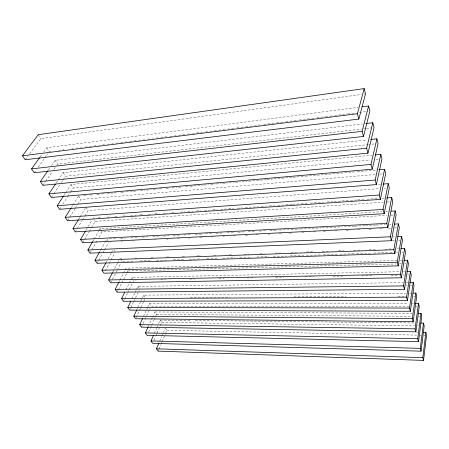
<?xml version="1.0" encoding="UTF-8"?>
<svg xmlns="http://www.w3.org/2000/svg" width="449" height="449" viewBox="0 0 449 449"><rect width="100%" height="100%" fill="white"/><g stroke="black" fill="none" stroke-linecap="round" stroke-linejoin="round"><path stroke-width="0.34" stroke-dasharray="2.25 1.68" d="M158.076 351.112L158.609 349.855M158.879 349.221L160.753 344.815M161.023 344.181L161.825 342.295M162.095 341.661L165.311 334.101M165.58 333.472L166.921 330.324L165.384 327.989M159.709 341.229L161.601 336.817M161.87 336.183L165.114 328.617M154.046 340.168L155.696 336.374M155.971 335.745L156.802 333.848M157.077 333.214L160.102 326.26M160.377 325.632L161.758 322.472L160.181 320.075L157.958 325.138M154.349 333.36L156.572 328.303M156.853 327.669L157.683 325.772M148.54 332.176L150.235 328.371M150.522 327.736L151.369 325.834M151.65 325.199L153.917 320.126M154.198 319.492L156.46 314.423L154.849 311.965L152.851 316.41M148.288 326.563L151.139 320.216M151.425 319.581L152.565 317.045M141.441 327.158L144.64 320.159M144.926 319.525L150.162 308.076M143.517 316.382L147.328 308.109M147.62 307.47L149.377 303.653L408.422 303.429M136.182 317.51L140.537 308.227M140.823 307.61L143.433 302.037M143.725 301.419L144.887 298.944M137.04 309.372L137.624 308.132M137.916 307.514L140.548 301.941M140.846 301.318L143.77 295.128L405.683 293.186M129.913 309.501L130.507 308.261M130.805 307.638L133.493 302.054M133.791 301.436L139.156 290.267M131.995 298.798L134.706 293.208M135.003 292.585L136.21 290.105M136.507 289.482L138.011 286.378L402.854 282.629M123.464 301.262L124.384 299.399M124.687 298.776L127.449 293.175M127.757 292.557L128.986 290.065M129.29 289.442L133.892 280.114L136.277 280.069M125.916 289.846L129.009 283.622M129.323 282.999L130.558 280.507M130.867 279.884L132.107 277.398L399.357 271.746M117.144 292.159L118.087 290.29M118.407 289.667L121.561 283.437M121.881 282.808L126.612 273.463M126.932 272.84L127.875 270.971L126.775 269.293M119.036 281.899L119.67 280.647M119.99 280.024L124.766 270.674M125.086 270.051L126.04 268.176L396.922 260.487M110.645 282.808L116.965 270.674M117.279 270.068L120.753 263.395M112.806 272.06L118.856 260.532M105.268 270.758L108.849 264.079M109.174 263.468L110.796 260.431M111.122 259.825L114.703 253.141M106.194 262.351L106.851 261.133M108.164 258.703L111.116 253.236M111.447 252.63L113.086 249.588M97.102 263.299L98.443 260.863M98.78 260.257L102.462 253.567M102.799 252.961L104.14 250.525M104.471 249.919L108.495 242.617M99.74 251.76L100.413 250.542M100.75 249.936L104.808 242.634M105.145 242.022L106.834 238.98L108.164 241.001M90.036 253.124L97.635 239.732M99.016 237.297L102.119 231.819L386.735 215.413M93.106 240.877L93.802 239.659M94.15 239.053L98.679 231.14M99.027 230.528L100.071 228.704L381.964 211.737M82.768 242.651L84.148 240.282M84.496 239.687L88.997 231.987M89.34 231.398L91.074 228.434M91.416 227.845L95.227 221.329L383.238 202.246M86.129 229.972L92.067 219.903M75.275 231.864L77.06 228.9M77.419 228.311L82.06 220.611M82.414 220.016L84.558 216.463M84.917 215.874L88.127 210.542L379.618 188.608M78.755 219.09L79.832 217.31M80.191 216.721L85.237 208.431M67.563 220.751L69.404 217.793M69.775 217.198L74.927 208.908M75.297 208.319L77.509 204.766M77.879 204.177L80.826 199.44L375.869 174.476M71.526 207.292L72.643 205.513M73.013 204.924L78.592 196.045L79.871 195.932M59.61 209.301L61.462 206.422M62.939 204.121L67.384 197.212M67.754 196.64L70.341 192.61M70.712 192.032L73.299 188.002L369.998 160.007M63.904 195.438L65.397 193.137M65.773 192.559L71.004 184.505L372.114 155.186M51.41 197.493L53.706 194.041M54.088 193.468L59.818 184.848M61.35 182.547L62.877 180.245M63.258 179.673L65.554 176.221L367.944 144.612M56.237 182.962L57.781 180.666M58.162 180.088L63.18 172.618L366.704 139.942M42.952 185.314L45.327 181.867M45.719 181.295L52.432 171.54M54.015 169.245L55.199 167.528M56.776 165.232L57.567 164.081L361.709 129.059M48.34 170.115L49.94 167.819M51.534 165.529L55.12 160.366L362.466 123.969M34.225 172.742L36.61 169.396M38.199 167.168L44.563 158.25M44.956 157.694L47.74 153.794M39.983 157.195L41.993 154.411M43.598 152.183L46.808 147.732L358.061 107.373M25.211 159.754L28.091 155.87M29.735 153.648L40.837 138.646L361.249 94.481M363.92 94.11L364.992 93.964M50.653 151.397L49.328 151.566L46.808 147.732M58.645 150.387L59.992 150.219M62.686 149.876L64.033 149.708M72.205 148.675L73.58 148.501M76.336 148.153L77.716 147.979M80.489 147.631L81.881 147.452M85.136 147.042L87.005 146.806M89.351 146.509L91.703 146.211M94.537 145.858L95.963 145.678M98.814 145.313L99.768 145.195M103.124 144.774L104.566 144.589M107.457 144.224L108.911 144.039M111.823 143.674L113.288 143.489M116.218 143.119L117.694 142.934M120.646 142.558L123.116 142.249M125.103 141.996L126.596 141.811M129.593 141.429L132.096 141.115M134.111 140.863L136.636 140.543M138.662 140.284L140.183 140.094M143.242 139.706L144.78 139.516M147.861 139.123L149.405 138.932M152.508 138.539L153.547 138.404M156.145 138.079L158.233 137.815M160.854 137.484L162.953 137.22M165.064 136.951L166.652 136.754M169.834 136.35L173.033 135.946M174.639 135.744L176.249 135.542M178.405 135.267L180.56 134.997M182.726 134.722L185.987 134.313M187.626 134.105L189.265 133.897M192.559 133.482L194.215 133.274M196.421 132.994L198.638 132.713M200.866 132.433L202.538 132.219M205.895 131.798L207.584 131.585M209.835 131.299L212.663 130.945M214.364 130.726L217.782 130.3M218.354 130.227L221.217 129.862M222.94 129.649L226.397 129.211M228.137 128.992L229.293 128.846M231.622 128.549L235.124 128.105M236.881 127.886L243.959 126.994M245.738 126.77L252.905 125.86M254.712 125.636L256.519 125.406M258.332 125.176L260.145 124.951M263.793 124.491L271.145 123.559M271.763 123.481L274.855 123.093M276.713 122.858L284.2 121.915M286.08 121.673L287.972 121.438M289.863 121.196L293.668 120.719M294.303 120.635L297.491 120.237M299.404 119.99L301.33 119.748M303.26 119.507L311.022 118.525M311.673 118.446L314.94 118.031M316.904 117.784L324.812 116.785M325.474 116.701L328.803 116.28M329.465 116.196L332.81 115.775M334.819 115.522L347.01 113.984M347.694 113.894L351.118 113.462M351.803 113.378L355.249 112.94M359.396 112.418L367.77 111.363M364.526 123.728L365.901 123.565M363.752 128.824L365.806 128.588M366.491 128.509L371.985 127.875M368.618 144.544L369.959 144.404M371.985 144.191L376.043 143.77M375.953 159.446L379.949 159.069M83.727 195.596L86.309 195.366M90.21 195.029L92.82 194.799M96.754 194.456L99.397 194.221M102.046 193.99L106.043 193.642M107.378 193.525L112.755 193.053M114.108 192.935L118.177 192.582M120.91 192.34L125.024 191.981M126.399 191.858L131.944 191.375M133.336 191.252L137.529 190.887M140.341 190.64L144.584 190.269M146.475 190.101L151.234 189.686M153.148 189.517L157.476 189.141M159.406 188.973L163.284 188.631M166.209 188.378L170.132 188.036M172.096 187.862L176.547 187.474M178.534 187.3L182.53 186.947M185.538 186.689L189.573 186.335M190.079 186.29L196.179 185.757M197.717 185.622L202.336 185.218M203.885 185.083L208.549 184.674M210.637 184.488L214.818 184.124M216.396 183.989L221.149 183.568M222.738 183.433L227.531 183.012M229.136 182.872L233.98 182.446M235.596 182.305L240.484 181.879M242.118 181.738L247.045 181.306M248.701 181.16L266.554 179.6M267.116 179.549L272.223 179.1M273.935 178.955L292.434 177.333M293.023 177.282L304.837 176.249M305.432 176.199L356.629 171.714M357.269 171.658L378.647 169.789M379.781 174.145L383.715 173.814M378.507 184.421L380.443 184.27M384.114 188.271L385.405 188.17M93.117 218.124L94.374 218.04M98.163 217.776L101.979 217.518M107.098 217.164L109.674 216.985M114.854 216.631L118.766 216.356M122.706 216.087L126.669 215.812M130.653 215.537L136.008 215.172M140.054 214.891L142.765 214.706M148.215 214.33L150.959 214.139M155.101 213.853L159.266 213.567M163.458 213.281L167.673 212.989M171.916 212.697L176.188 212.399M180.487 212.108L184.814 211.805M187.716 211.608L193.064 211.238M196.488 211.002L200.922 210.699M204.385 210.458L209.369 210.115M212.877 209.874L217.411 209.56M220.453 209.352L226.066 208.965M228.631 208.785L233.794 208.431M237.426 208.179L242.129 207.859M245.283 207.64L251.098 207.236M253.219 207.09L258.029 206.759M261.251 206.54L266.117 206.203M269.378 205.979L274.294 205.642M277.594 205.412L283.678 204.991M285.901 204.839L292.058 204.413M292.619 204.379L299.399 203.908M301.105 203.79L307.963 203.318M310.265 203.161L316.629 202.724M318.375 202.6L323.639 202.241M327.164 201.994L332.49 201.629M334.269 201.506L348.688 200.512M350.512 200.389L357.23 199.923M357.842 199.884L365.245 199.373M367.108 199.244L378.372 198.464M382.166 198.205L384.069 198.076M387.032 201.994L390.209 201.786M385.697 211.513L387.571 211.4M391.096 215.166L393.599 215.02M109.309 238.851L115.545 238.531M120.573 238.273L125.641 238.009M130.749 237.746L137.192 237.409M142.389 237.139L147.631 236.87M152.918 236.595L158.244 236.32M163.616 236.045L169.026 235.764M173.118 235.551L179.987 235.197M184.146 234.979L191.134 234.619M195.36 234.4L202.46 234.03M205.322 233.884L212.534 233.508M215.924 233.334L223.731 232.93M227.177 232.75L234.619 232.369M238.116 232.184L245.171 231.819M248.213 231.662L255.879 231.263M259.488 231.078L266.757 230.702M269.894 230.539L277.802 230.129M279.39 230.051L289.016 229.551M291.171 229.439L299.859 228.99M300.403 228.962L310.31 228.446M311.976 228.361L321.478 227.868M322.04 227.839L342.587 226.779M344.321 226.689L354.25 226.173M354.833 226.144L364.897 225.623M365.497 225.589L375.701 225.061M376.307 225.033L385.427 224.556M389.726 224.337L390.956 224.27M110.061 241.949L111.296 241.888M121.269 241.399L122.526 241.338M132.674 240.832L133.954 240.771M154.782 239.744L156.106 239.682M166.792 239.154L168.139 239.087M177.658 238.615L179.028 238.548M188.698 238.071L190.09 238.004M199.917 237.521L202.28 237.403M211.333 236.954L213.735 236.836M222.934 236.382L224.399 236.309M233.25 235.877L236.225 235.731M245.227 235.282L247.753 235.158M255.879 234.76L258.955 234.608M268.249 234.148L269.81 234.069M279.256 233.609L281.899 233.474M289.358 233.11L293.113 232.924M301.773 232.498L304.501 232.363M313.301 231.925L316.074 231.791M323.325 231.431L326.698 231.269M335.19 230.848L338.619 230.679M346.095 230.309L350.153 230.113M357.741 229.736L361.271 229.562M368.977 229.181L373.158 228.973M379.775 228.648L384.013 228.44M388.278 228.232L391.337 228.081M394.407 227.929L396.877 227.806M393.015 236.769L394.228 236.713M392.173 240.49L394.587 240.389M398.824 240.215L400.042 240.164M119.816 258.708L122.246 258.624M134.548 258.181L138.286 258.046M150.898 257.591L153.451 257.502M166.36 257.036L168.976 256.946M182.193 256.469L184.87 256.373M197.038 255.936L201.146 255.79M213.612 255.341L217.35 255.206M229.164 254.785L232.986 254.645M244.093 254.246L248.976 254.072M259.842 253.685L264.338 253.522M275.445 253.124L280.552 252.939M290.868 252.568L296.609 252.366M306.628 252.007L312.493 251.794M322.191 251.446L328.724 251.21M338.636 250.856L343.642 250.677M353.756 250.312L360.003 250.087M369.179 249.762L376.139 249.509M384.922 249.195L392.022 248.937M397.393 248.746L398.589 248.701M122.914 261.537L132.691 261.206M140.122 260.959L150.168 260.622M156.521 260.409L166.82 260.061M173.342 259.842L183.905 259.488M189.248 259.309L200.069 258.944M206.916 258.714L218.023 258.338M222.698 258.181L235.018 257.765M239.811 257.608L251.945 257.198M256.856 257.036L268.788 256.632M273.312 256.48L286.552 256.037M290.155 255.913L303.704 255.459M306.336 255.369L320.193 254.903M323.426 254.796L337.603 254.319M339.809 254.246L354.867 253.741M356.557 253.685L371.957 253.163M373.686 253.107L389.435 252.579M390.024 252.557L392.976 252.461M396.534 252.338L397.724 252.299M401.906 252.158L403.101 252.119M400.452 260.392L401.636 260.358M127.875 270.971L396.08 263.95M399.593 263.855L401.35 263.81M404.886 263.715L406.064 263.686M403.415 271.662L404.583 271.639M160.624 279.609L165.602 279.514M189.764 279.053L194.967 278.952M218.871 278.498L224.292 278.397M246.899 277.965L254.914 277.813M275.607 277.42L283.953 277.263M304.994 276.865L313.683 276.696M332.962 276.331L342.52 276.146M362.012 275.776L371.952 275.591M391.073 275.226L399.088 275.074M403.129 274.996L404.285 274.973M407.771 274.906L408.932 274.883M406.289 282.584L408.006 282.556M405.986 285.805L407.131 285.788M410.566 285.749L411.716 285.732M409.634 293.158L410.768 293.152M190.247 297.463L230.191 297.249M294.005 296.901L346.089 296.621M398.14 296.34L405.952 296.295M413.843 296.25L414.971 296.245M412.322 303.423L413.439 303.423M409.23 306.437L151.032 306.167L149.377 303.653M415.903 306.442L417.02 306.442M154.849 311.965L412.182 313.363M156.46 314.423L411.868 316.281M418.451 316.326L419.551 316.337M160.181 320.075L190.606 320.429M195.41 320.479L414.753 323.011M161.758 322.472L414.427 325.834M417.671 325.879L418.754 325.89M416.711 332.367L417.778 332.383M166.921 330.324L416.913 335.111M420.112 335.173L421.184 335.195M423.862 335.246L424.934 335.268M38.232 134.694L40.837 138.646M55.12 160.366L57.567 164.081M63.18 172.618L65.554 176.221M71.004 184.505L73.299 188.002M78.592 196.045L80.826 199.44M85.961 207.247L88.127 210.542M94.52 220.263L95.227 221.329M100.071 228.704L100.756 229.742M101.098 230.258L102.119 231.819M114.057 249.964L115.028 251.434M120.944 260.431L121.701 261.576M132.107 277.398L132.82 278.487M138.011 286.378L139.409 288.494M143.77 295.128L145.465 297.709"/><path stroke-width="0.67" d="M158.901 343.12L156.465 348.8L158.076 351.112L423.536 360.407L426.55 335.296L425.848 332.524L423.149 332.479M423.536 360.407L422.801 357.668L425.848 332.524M153.519 335.263L151.021 340.954L152.671 343.328L421.061 351.18L420.303 348.357L423.469 323.112L420.735 323.078M421.061 351.18L424.193 325.963L423.469 323.112M148.002 327.198L145.437 332.911L147.126 335.347L418.513 341.667L421.763 316.354L421.016 313.413L418.249 313.396M418.513 341.667L417.733 338.754L421.016 313.413M142.636 318.29L139.706 324.655L141.441 327.158L415.881 331.85L419.259 306.448L418.49 303.417L415.684 303.417M415.881 331.85L415.072 328.848L418.49 303.417M136.749 309.99L133.824 316.186L135.604 318.751L413.164 321.725L416.678 296.239L415.886 293.113L413.041 293.135M413.164 321.725L412.334 318.627L415.886 293.113M130.794 301.279L127.785 307.492L129.615 310.124L410.364 311.275L414.017 285.704L413.198 282.483L409.735 282.533M410.364 311.275L409.505 308.076L413.198 282.483M124.676 292.333L121.584 298.557L123.464 301.262L407.468 300.482L411.267 274.844L410.425 271.516L406.912 271.589M407.468 300.482L406.581 297.171L410.425 271.516M118.716 282.522L115.213 289.381L117.144 292.159L404.476 289.324L408.433 263.625L407.563 260.19L403.999 260.291M404.476 289.324L403.561 285.906L407.563 260.19M112.486 272.666L108.664 279.946L110.645 282.808L401.384 277.791L405.503 252.041L404.605 248.488L400.991 248.617M401.384 277.791L400.435 274.255L404.605 248.488M105.869 262.957L101.929 270.253L103.972 273.188L398.184 265.859L402.478 240.063L401.552 236.393L397.881 236.556M398.184 265.859L397.202 262.194L401.552 236.393M99.397 252.366L95.003 260.274L97.102 263.299L394.867 253.5L399.346 227.682L398.386 223.888L394.665 224.079M394.867 253.5L393.852 249.711L398.386 223.888M92.758 241.489L87.881 250.014L90.036 253.124L391.438 240.703L396.113 214.875L395.12 210.946L391.337 211.17M391.438 240.703L390.383 236.775L395.12 210.946M85.433 231.156L80.539 239.446L82.768 242.651L387.88 227.441L392.757 201.618L391.73 197.543L386.617 197.897M387.88 227.441L386.791 223.372L391.73 197.543M78.39 219.679L72.985 228.563L75.275 231.864L384.192 213.69L389.289 187.878L388.222 183.663L383.025 184.068M384.192 213.69L383.059 209.459L388.222 183.663M71.15 207.881L65.2 217.355L67.563 220.751L380.365 199.412L385.691 173.645L384.585 169.273L379.304 169.733M380.365 199.412L379.186 195.023L384.585 169.273M63.528 196.017L57.18 205.794L59.61 209.301L376.385 184.584L381.959 158.879L380.808 154.344L375.448 154.866M376.385 184.584L375.168 180.027L380.808 154.344M55.463 184.112L48.902 193.878L51.41 197.493L372.255 169.178L378.08 143.557L376.891 138.842L370.762 139.504M372.255 169.178L370.986 164.435L376.891 138.842M47.942 170.687L40.365 181.581L42.952 185.314L367.956 153.148L374.062 127.639L372.822 122.745L366.592 123.481M367.956 153.148L366.637 148.215L372.822 122.745M39.585 157.751L31.553 168.886L34.225 172.742L363.482 136.462L369.881 111.094L368.59 106.003L362.253 106.828M363.482 136.462L362.107 131.327L368.59 106.003M358.824 119.086L365.531 93.892L364.19 88.593L38.232 134.694L22.45 155.781L25.211 159.754L358.824 119.086L357.387 113.726L364.19 88.593M22.45 155.781L357.387 113.726M31.553 168.886L362.107 131.327M40.365 181.581L366.637 148.215M48.902 193.878L370.986 164.435M57.18 205.794L375.168 180.027M65.2 217.355L379.186 195.023M72.985 228.563L383.059 209.459M80.539 239.446L386.791 223.372M87.881 250.014L390.383 236.775M95.003 260.274L393.852 249.711M101.929 270.253L397.202 262.194M108.664 279.946L400.435 274.255M115.213 289.381L403.561 285.906M121.584 298.557L406.581 297.171M127.785 307.492L409.505 308.076M133.824 316.186L412.334 318.627M139.706 324.655L415.072 328.848M145.437 332.911L417.733 338.754M151.021 340.954L420.303 348.357M156.465 348.8L422.801 357.668"/></g></svg>
